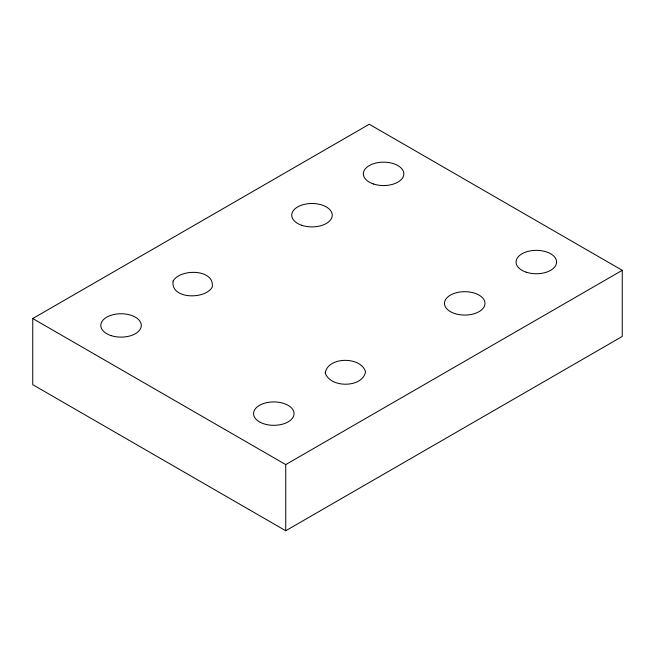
<?xml version="1.0" encoding="UTF-8"?>
<svg xmlns="http://www.w3.org/2000/svg" width="655" height="655" viewBox="0 0 655 655"><rect width="100%" height="100%" fill="white"/><g stroke="black" fill="none" stroke-linecap="round" stroke-linejoin="round"><path stroke-width="0.98" d="M32.75 318.543L369.264 124.253L622.25 270.319L622.25 336.457L285.736 530.746L32.75 384.681L32.75 318.543L285.736 464.6L622.25 270.319M285.736 464.6L285.736 530.746M325.248 372.728C329.612 388.186 362.6 388.186 365.547 371.835C361.192 356.377 328.196 356.377 325.248 372.728M173.092 281.069C170.275 299.425 205.293 299.744 212.22 287.119C215.036 268.771 180.019 268.452 173.092 281.069M260.207 422.287A20.248 11.692 0 0 0 293.596 416.089A20.248 11.692 0 0 0 267.6 402.489A20.248 11.692 0 0 0 260.207 422.287M454.603 313.508A20.248 11.692 0 0 0 484.987 303.388A20.248 11.692 0 0 0 454.603 293.26A20.248 11.692 0 0 0 454.603 313.508M526.202 272.177A20.248 11.692 0 0 0 556.586 262.049A20.248 11.692 0 0 0 526.202 251.921A20.248 11.692 0 0 0 526.202 272.177M301.865 225.328A20.248 11.692 0 0 0 332.241 215.2A20.248 11.692 0 0 0 301.865 205.072A20.248 11.692 0 0 0 301.865 225.328M110.932 335.556A20.248 11.692 0 0 0 141.308 325.429A20.248 11.692 0 0 0 110.932 315.309A20.248 11.692 0 0 0 110.932 335.556M373.456 183.989A20.248 11.692 0 0 0 403.84 173.862A20.248 11.692 0 0 0 373.456 163.734A20.248 11.692 0 0 0 373.456 183.989"/></g></svg>
